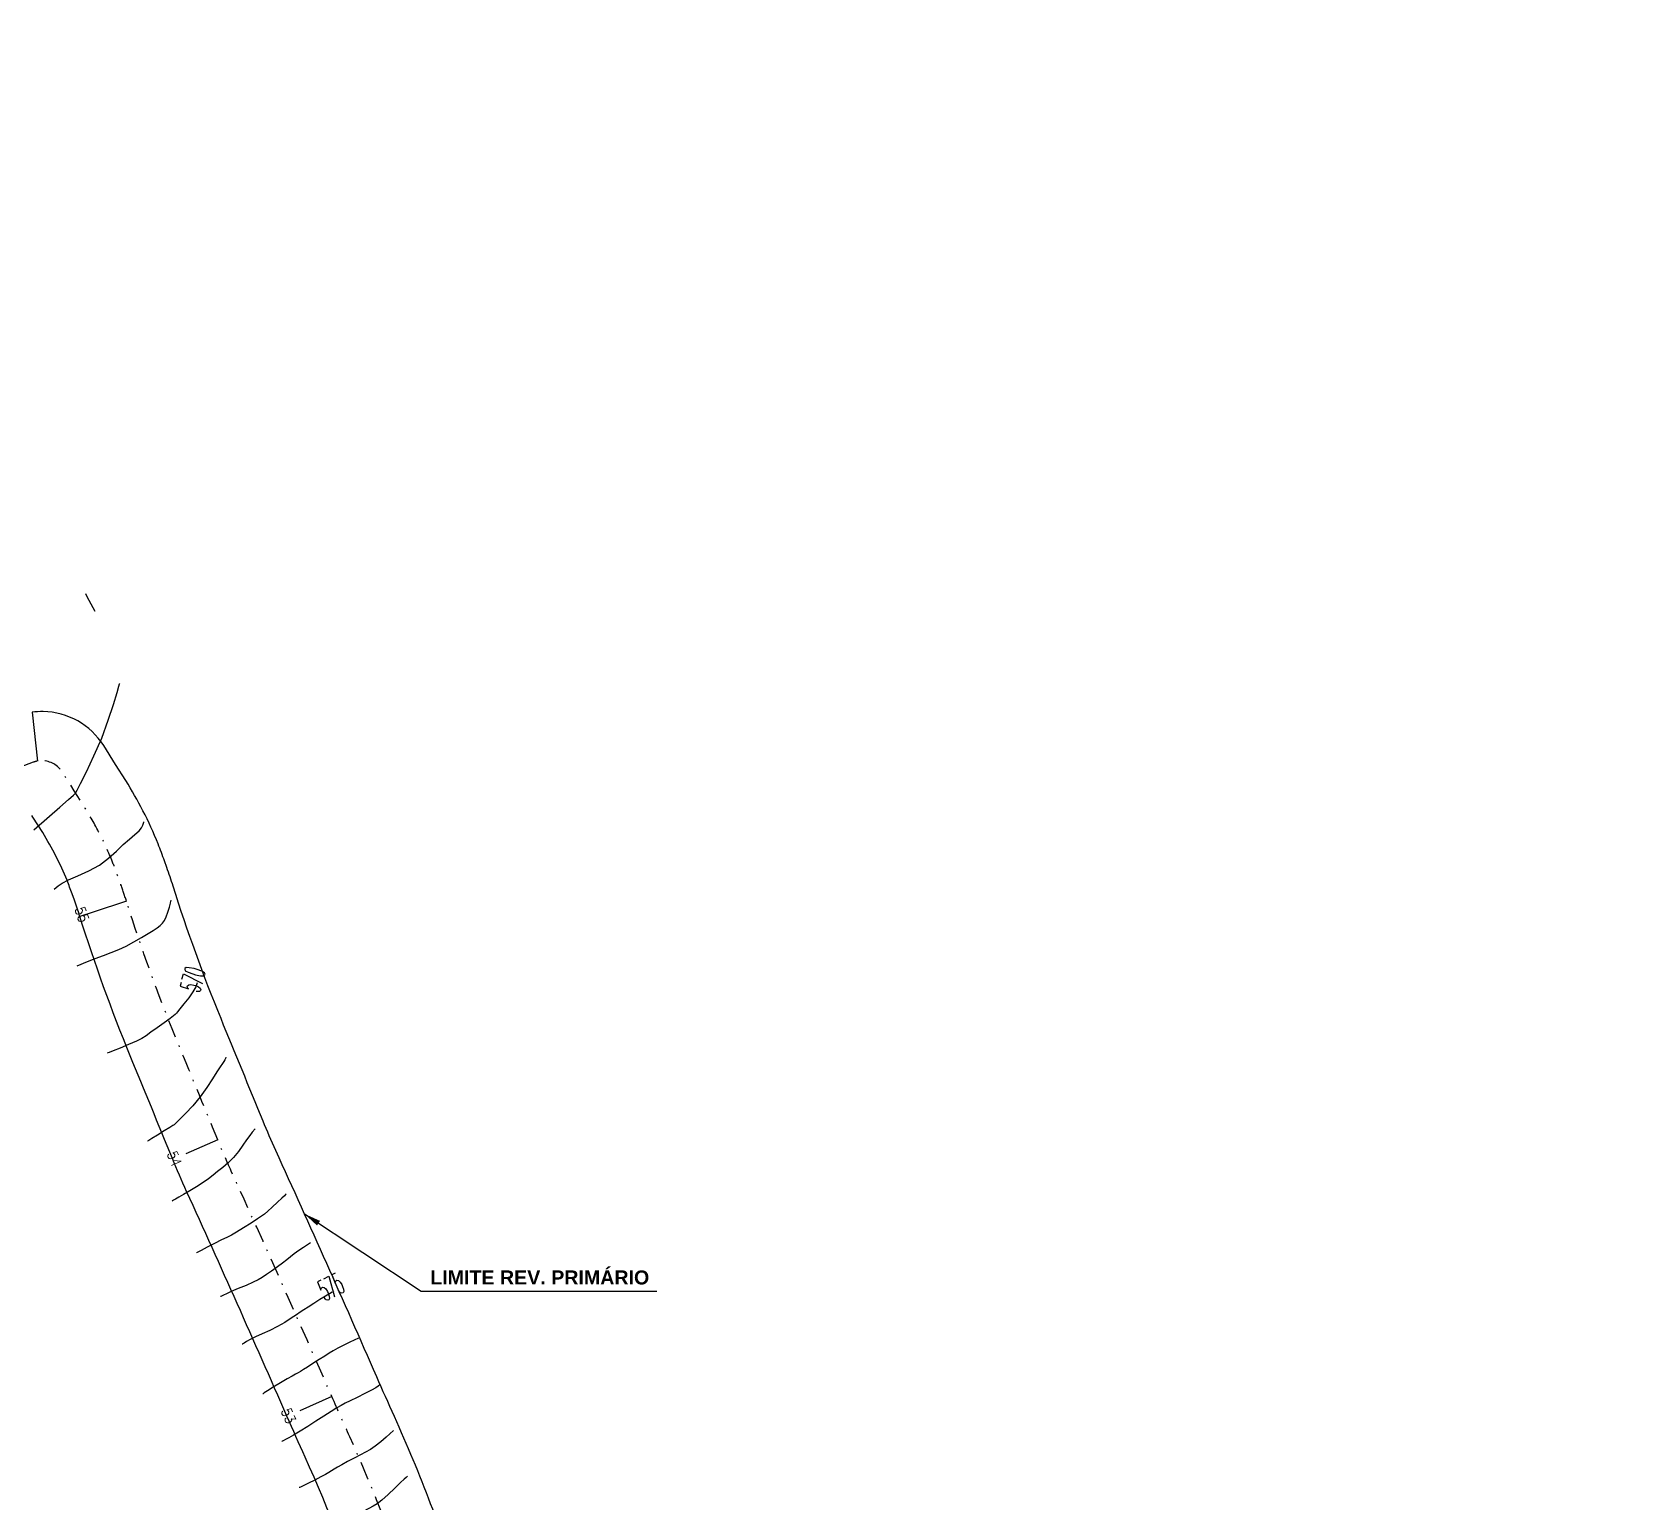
# Model space of a CAD drawing. Header units: millimetres. Extents: x 276147 to 291056, y 9594849 to 9609891.
# Drawn here: x 281920.7 to 282034.8, y 9596016.3 to 9596121 of the extents above; entities that cross this region are included whole.
import ezdxf
from ezdxf.enums import TextEntityAlignment as Align

# ---------------------------------------------------------------- set-up
doc = ezdxf.new("R2010")
doc.units = ezdxf.units.MM
doc.header["$LTSCALE"] = 10
doc.linetypes.add('CONTINUO', pattern=[0])
doc.linetypes.add('DASHDOTX2', pattern=[50.8, 25.4, -12.7, 0, -12.7])
for name, color, linetype in [('CURVAS', 7, 'CONTINUO'), ('Curvas mestras', 30, 'Continuous'), ('Curvas simples', 9, 'Continuous'), ('Curvas texto', 2, 'Continuous'), ('TG', 7, 'CONTINUO'), ('Top_malha_coord', 8, 'Continuous')]:
    doc.layers.add(name, color=color, linetype=linetype)
doc.styles.add('r80', font='romans.shx')
doc.styles.add('ROMAND', font='romand', dxfattribs={"height": 0.2})
doc.styles.add('SIMPLEX', font='simplex', dxfattribs={"height": 0.2})
doc.styles.add('T7', font='arial.ttf')
doc.dimstyles.new('cadnorma_dim1', dxfattribs={"dimscale": 0, "dimtxt": 2, "dimasz": 1.199999999999999, "dimexe": 1, "dimexo": 2.5, "dimgap": 0.6, "dimtad": 1, "dimzin": 4, "dimdsep": 46, "dimtxsty": 'r80', "dimblk": 'ARCHTICK', "dimblk1": 'ARCHTICK', "dimblk2": 'ARCHTICK', "dimcen": -1, "dimdle": 1, "dimclrd": 1, "dimclre": 1, "dimclrt": 2, "dimaunit": 1, "dimazin": 0, "dimtfac": 1, "dimtix": 1, "dimtmove": 2, "dimatfit": 0, "dimfxl": 1, "dimarcsym": 0})

# ---------------------------------------------------------------- blocks, each defined once
blk = doc.blocks.new('_ArchTick')
at = {"color": 0, "linetype": 'ByBlock', "const_width": 0.15}
blk.add_lwpolyline([(-0.5, -0.5), (0.5, 0.5)], dxfattribs=at)

msp = doc.modelspace()

# ---------------------------------------------------------------- linework, layer by layer
at = {"layer": 'CURVAS', "color": 2, "linetype": 'CONTINUO'}
for points, elevation in [([(281932.5040735897, 9596053.575155737), (281932.5040735897, 9596053.575155737)], 134.0002069068142), ([(281942.1878569521, 9596031.318879353), (281942.1878569521, 9596031.318879353)], 139.0002069068142)]:
    msp.add_lwpolyline(points, dxfattribs=dict(at, elevation=elevation))
at = {"layer": 'Curvas mestras', "linetype": 'CONTINUO'}
for points, elevation in [([(281932.4180823577, 9596053.2636261), (281932.3096727891, 9596052.996701036), (281932.1105186226, 9596052.640959915), (281931.8070689592, 9596052.210548107), (281931.4671410773, 9596051.77579533), (281931.1788970089, 9596051.421076847), (281931.0077554464, 9596051.20759388), (281930.9281624212, 9596051.103839353), (281930.8918186378, 9596051.05513236), (281930.8476240541, 9596051.00828198), (281930.7332737456, 9596050.916067518), (281930.4836568533, 9596050.732756814), (281930.0646226878, 9596050.433841838), (281929.5658453283, 9596050.079712749), (281929.1079586995, 9596049.751980877), (281928.7707427748, 9596049.509161854), (281928.4705693334, 9596049.317393808), (281928.0829599645, 9596049.119716763), (281927.5305972336, 9596048.877973061), (281926.9248117307, 9596048.62919673), (281926.4240981134, 9596048.429224772), (281926.1458909424, 9596048.318773067), (281926.0433942155, 9596048.27808), (281926.0287512731, 9596048.272266908)], 134.0002069068142), ([(281942.0136855136, 9596031.234203339), (281941.8353042611, 9596031.137475245), (281941.5516864521, 9596030.970500829), (281941.1537685524, 9596030.723465387), (281940.7098937171, 9596030.441642318), (281940.3077575684, 9596030.184079729), (281940.007139319, 9596029.990984142), (281939.7561650801, 9596029.827218458), (281939.4750465417, 9596029.638803795), (281939.1014503947, 9596029.386933297), (281938.6428673331, 9596029.093478808), (281938.1242428356, 9596028.79548224), (281937.5745018845, 9596028.52338325), (281937.0384878021, 9596028.281215502), (281936.5650241914, 9596028.066408314), (281936.193400862, 9596027.87849587), (281935.9247873743, 9596027.725421133), (281935.7508224783, 9596027.617231604), (281935.6597423771, 9596027.559247361), (281935.6261868741, 9596027.537885288), (281935.62139312, 9596027.534833863)], 139.0002069068142)]:
    msp.add_lwpolyline(points, dxfattribs=dict(at, elevation=elevation))
at = {"layer": 'Curvas simples', "linetype": 'CONTINUO'}
for points, elevation in [([(281925.1456064711, 9596079.722312268), (281924.5778795633, 9596080.757149149), (281924.4713602167, 9596080.972928997)], 131.0002069068142), ([(281920.772772262, 9596064.158351142), (281921.8885652757, 9596065.141661), (281922.6209017612, 9596065.786657933), (281923.2447669328, 9596066.335326586), (281923.5958542024, 9596066.64285085), (281923.7280090199, 9596066.75811399), (281923.7496194044, 9596066.778422121), (281923.7512216066, 9596066.784699244), (281923.7519508611, 9596066.7923503), (281923.7530953869, 9596066.800395586), (281923.7678240634, 9596066.831845006), (281923.8568409983, 9596067.005662475), (281924.0927327307, 9596067.464799302), (281924.5185577028, 9596068.30472786), (281925.0592502564, 9596069.431008019), (281925.6102163115, 9596070.701717729), (281926.0825010244, 9596071.974389203), (281926.4497100626, 9596073.104358317), (281926.7010880053, 9596073.94641222), (281926.8347054383, 9596074.403603015), (281926.8839328893, 9596074.572041992), (281926.8909657927, 9596074.596104516)], 131.0002069068142), ([(281922.2247158365, 9596059.938271465), (281922.5019771591, 9596060.173825873), (281922.790954071, 9596060.366898634), (281923.2570226161, 9596060.610430872), (281923.9218958243, 9596060.899584834), (281924.693611293, 9596061.244669044), (281925.4517861282, 9596061.659782052), (281926.1019562365, 9596062.146504452), (281926.6533202225, 9596062.656359496), (281927.1409904129, 9596063.128352037), (281927.5889358841, 9596063.515682084), (281927.9765269059, 9596063.828315085), (281928.2719892863, 9596064.090409758), (281928.4547441647, 9596064.319763336), (281928.5490121365, 9596064.508718053), (281928.5902132128, 9596064.643255204), (281928.6088429074, 9596064.715494225), (281928.6157059158, 9596064.742108293), (281928.616686629, 9596064.745910266)], 132.0002069068142), ([(281923.8537769209, 9596054.492129847), (281924.6048502527, 9596054.784287835), (281925.1551448113, 9596054.997193575), (281925.7417638343, 9596055.222028866), (281926.2935859956, 9596055.432950964), (281926.8202535588, 9596055.647309298), (281927.3515941872, 9596055.893253947), (281927.9041011586, 9596056.187144427), (281928.4409318628, 9596056.498183863), (281928.9119044436, 9596056.783786347), (281929.2794655025, 9596057.012219653), (281929.5565481725, 9596057.19518339), (281929.7687130495, 9596057.355230957), (281929.9391841817, 9596057.516557228), (281930.0818415334, 9596057.709914673), (281930.208231609, 9596057.967697894), (281930.3261076804, 9596058.30326185), (281930.4280563585, 9596058.653814254), (281930.5028689218, 9596058.937522387), (281930.5433400735, 9596059.094456287), (281930.5582505394, 9596059.152273934), (281930.5603801637, 9596059.1605335)], 133.0002069068142), ([(281934.4477681183, 9596047.98977886), (281934.419411427, 9596047.887048887), (281934.3836624598, 9596047.799027752), (281934.3179897455, 9596047.681719236), (281934.2106925234, 9596047.527356172), (281934.0479754916, 9596047.296974307), (281933.815521316, 9596046.943810973), (281933.501732577, 9596046.439139793), (281933.1059027746, 9596045.826381328), (281932.6300495168, 9596045.166993976), (281932.0915055847, 9596044.522883495), (281931.5688728542, 9596043.957739064), (281931.1560699291, 9596043.535693021), (281930.920367842, 9596043.298982244), (281930.8224408672, 9596043.202239342), (281930.7963169388, 9596043.1781943), (281930.7749697502, 9596043.163333805), (281930.6871686553, 9596043.109157968), (281930.4606302147, 9596042.970918437), (281930.0586298933, 9596042.725675972), (281929.5866754897, 9596042.437716173), (281929.1858323893, 9596042.193130914), (281928.9618677479, 9596042.056471197), (281928.8793537131, 9596042.006123807), (281928.8675667533, 9596041.998930382)], 135.0002069068142), ([(281936.5313802887, 9596042.884022214), (281936.3273427611, 9596042.632692039), (281936.1556216538, 9596042.409714859), (281935.9316480892, 9596042.100531636), (281935.659015963, 9596041.707422541), (281935.3433113856, 9596041.271288829), (281934.9906223017, 9596040.842689376), (281934.6105154067, 9596040.462185107), (281934.2264837594, 9596040.130357003), (281933.865502152, 9596039.837787772), (281933.5414085373, 9596039.573134454), (281933.2154905383, 9596039.31734269), (281932.8358977254, 9596039.049430571), (281932.3722202441, 9596038.75752955), (281931.8797919935, 9596038.466220504), (281931.4353895433, 9596038.209198432), (281931.099900029, 9596038.013110328), (281930.8706769074, 9596037.876419518), (281930.7291868575, 9596037.79053802), (281930.6561422168, 9596037.745967383), (281930.6292305923, 9596037.729545977), (281930.6253861367, 9596037.727200631)], 136.0002069068142), ([(281938.750504579, 9596038.242780909), (281938.7093163301, 9596038.195060885), (281938.6262610279, 9596038.111988716), (281938.440379247, 9596037.934866682), (281938.1284844558, 9596037.644023601), (281937.7612083544, 9596037.305846209), (281937.4326382185, 9596037.008238135), (281937.2028284221, 9596036.810231363), (281936.9957188341, 9596036.655380504), (281936.7012191875, 9596036.458366223), (281936.2473110218, 9596036.16179257), (281935.714256938, 9596035.81994676), (281935.2203899137, 9596035.515035514), (281934.8467144576, 9596035.30397502), (281934.524920436, 9596035.142512327), (281934.1493664788, 9596034.961106246), (281933.6534077391, 9596034.713233553), (281933.1263769275, 9596034.444456788), (281932.6966007276, 9596034.223360738), (281932.4584870286, 9596034.100638112), (281932.3707606798, 9596034.055424169), (281932.358228169, 9596034.048966061)], 137.0002069068142), ([(281940.4718507383, 9596034.748858044), (281939.9902228344, 9596034.43266484), (281939.6526730318, 9596034.205251198), (281939.3210603179, 9596033.970655281), (281939.0466585438, 9596033.759240098), (281938.7917488947, 9596033.552427195), (281938.4963595249, 9596033.319406565), (281938.1217990312, 9596033.041849867), (281937.7144866422, 9596032.75134559), (281937.3421167341, 9596032.491961477), (281937.045906471, 9596032.29322077), (281936.7611383389, 9596032.126462558), (281936.3966170716, 9596031.948476512), (281935.8954841163, 9596031.72983265), (281935.3382335658, 9596031.496201778), (281934.8396982163, 9596031.287034858), (281934.4890893203, 9596031.133284217), (281934.2731322761, 9596031.031910548), (281934.1529301625, 9596030.97137802), (281934.0929116098, 9596030.940444345), (281934.0708001613, 9596030.929048346), (281934.0676406109, 9596030.927419856)], 138.0002069068142), ([(281943.9060108081, 9596027.974964483), (281943.2849390049, 9596027.678364439), (281942.8534654704, 9596027.468324125), (281942.4369066107, 9596027.257809198), (281942.1052697542, 9596027.07672844), (281941.8144724857, 9596026.901982786), (281941.4919134587, 9596026.69722106), (281941.0895870327, 9596026.439960925), (281940.6578730185, 9596026.163201082), (281940.2717450516, 9596025.913810264), (281939.9863564771, 9596025.727303635), (281939.7775639045, 9596025.593786744), (281939.6014028772, 9596025.492013682), (281939.4133868607, 9596025.39746989), (281939.1669501589, 9596025.272576338), (281938.8150034455, 9596025.076489568), (281938.3388105986, 9596024.789051175), (281937.8330297506, 9596024.472848032), (281937.4206696929, 9596024.211156389), (281937.1922159059, 9596024.065716274), (281937.1080475891, 9596024.012132404), (281937.0960241583, 9596024.00447793)], 140.0002069068142), ([(281945.425447612, 9596024.65492847), (281945.3007610739, 9596024.54849648), (281945.1367089859, 9596024.439396987), (281944.8279931535, 9596024.265806204), (281944.3493037209, 9596024.022382293), (281943.7974860381, 9596023.752240423), (281943.2999228473, 9596023.51061091), (281942.9452042097, 9596023.3338002), (281942.6667408809, 9596023.18240514), (281942.359150051, 9596022.998099796), (281941.9413439025, 9596022.736970954), (281941.4294267147, 9596022.412765915), (281940.8637983039, 9596022.053649677), (281940.285926028, 9596021.688507529), (281939.7415441949, 9596021.349122517), (281939.2774561922, 9596021.068002854), (281938.929633353, 9596020.869139792), (281938.6907288431, 9596020.742456624), (281938.5425671911, 9596020.669363335), (281938.4659699678, 9596020.632420642), (281938.4377499718, 9596020.618810968), (281938.4337179289, 9596020.616866363)], 141.0002069068142), ([(281946.4021181356, 9596021.400112225), (281945.8684242457, 9596020.923410222), (281945.4858931178, 9596020.595261922), (281945.0937485105, 9596020.28433556), (281944.7443855033, 9596020.047784843), (281944.4070645791, 9596019.857050303), (281944.0302624797, 9596019.66214795), (281943.5830298295, 9596019.427809427), (281943.1167221217, 9596019.177649964), (281942.7032673933, 9596018.950006599), (281942.3954432335, 9596018.773325697), (281942.1694109427, 9596018.636505587), (281941.982181155, 9596018.518551933), (281941.790889572, 9596018.399099546), (281941.5531740772, 9596018.260280462), (281941.226796752, 9596018.084847905), (281940.7945940761, 9596017.866614316), (281940.3396969383, 9596017.643618278), (281939.9703079875, 9596017.464951865), (281939.7658345251, 9596017.366337346), (281939.6905021676, 9596017.330005895), (281939.6797407506, 9596017.324814932)], 142.0002069068142), ([(281947.3787895442, 9596018.145294871), (281947.2825744698, 9596018.057932539), (281947.149237275, 9596017.931064164), (281946.8914102191, 9596017.680098949), (281946.4851934937, 9596017.282059614), (281946.0098308708, 9596016.825174779), (281945.570350753, 9596016.425472166), (281945.238797529, 9596016.165777327), (281944.9552860762, 9596015.996093335), (281944.6269471504, 9596015.833220102), (281944.1856925251, 9596015.613168849), (281943.6625678587, 9596015.348802943), (281943.1133981653, 9596015.072200274), (281942.5868599046, 9596014.811882047), (281942.1030341958, 9596014.582150957), (281941.6748529362, 9596014.393756116), (281941.3147129234, 9596014.254353462), (281941.0328660217, 9596014.159230722), (281940.8390302075, 9596014.100584317), (281940.7358730399, 9596014.070318656), (281940.6978682497, 9596014.0591682), (281940.6924391513, 9596014.057575405)], 143.0002069068141)]:
    msp.add_lwpolyline(points, dxfattribs=dict(at, elevation=elevation))
at = {"layer": 'TG', "color": 1, "linetype": 'DASHDOTX2', "ltscale": 0.005, "extrusion": (-0.07100871312607167, -0.002425046121377699, 0.9974727474028996), "elevation": -43121.59382765105, "flags": 128}
for points in [[(-9580855.532877, 607757.0279663979, 0.03910344395133739), (-9580855.466801388, 607756.7638232749), (-9580854.72457428, 607754.5894758769, 0.2980062618824174), (-9580852.514654433, 607752.8651591148), (-9580851.153590627, 607752.805344362), (-9580848.063953778, 607752.6570937468), (-9580844.976442715, 607752.4376977211), (-9580842.902187115, 607752.2492712247), (-9580840.240155568, 607751.9588727129), (-9580836.977492558, 607751.5279650281), (-9580833.653662648, 607751.0032464598), (-9580831.46145886, 607750.614788449), (-9580828.86860023, 607750.1207543713), (-9580827.5998586, 607749.881714782, -0.0735827958622325), (-9580825.145254869, 607749.0323730428, -0.0542553497923525), (-9580823.548277877, 607747.9667356684), (-9580822.391353702, 607746.9985169823, -0.429301790615661), (-9580822.290432492, 607745.397316002), (-9580823.547391806, 607744.4101523618), (-9580826.494629191, 607742.0955145418), (-9580830.84320083, 607738.6803266848), (-9580840.325510478, 607731.2333148578, 0.0212200288387621), (-9580842.062514447, 607729.7457898661, 0.0632739439926535), (-9580843.54954693, 607727.957943963, 0.0401678299725513), (-9580845.102200853, 607725.0267782508, 0.0684949815714205), (-9580845.79816818, 607722.5126482738), (-9580846.95676656, 607716.6537026338), (-9580848.115183353, 607710.7956753259, -0.0425278126889136), (-9580848.389750874, 607709.841679707, -0.0476078524170815), (-9580848.881510688, 607708.8500790459, -0.0493726526660406), (-9580849.582203556, 607707.9363378014, -0.0407238676159823), (-9580850.283813948, 607707.3001462676), (-9580853.418993087, 607704.8904757956, -0.0635258584940517), (-9580855.4216419, 607703.721356863, -0.0586695877343231), (-9580857.478471441, 607703.1202603172, -0.0376614608441078), (-9580858.919353409, 607702.987564921), (-9580870.283184448, 607702.8843124959), (-9580871.882019075, 607702.8778718318), (-9580881.795013081, 607703.4043795639), (-9580890.257136509, 607703.8538273722), (-9580900.076821545, 607704.3803237687), (-9580910.22857762, 607704.9222585299), (-9580916.966857133, 607705.2819704725), (-9580923.292875726, 607705.6656311309), (-9580930.187496834, 607706.1886562116), (-9580934.969645804, 607706.615879552), (-9580942.496638466, 607707.3956786909), (-9580947.354314288, 607707.9689328548), (-9580950.071417028, 607708.32227125), (-9580953.521132646, 607708.776177716), (-9580956.43524499, 607709.1887113197), (-9580958.651762232, 607709.5100981629), (-9580962.411078008, 607709.8682177628), (-9580966.807045432, 607710.2869860136), (-9580969.938266233, 607710.5852716273), (-9580976.892039038, 607711.2477017636), (-9580982.564345356, 607711.7879369287), (-9580986.358668791, 607712.3934153182), (-9580989.789749876, 607712.9408203871), (-9580995.367177656, 607713.8306601126), (-9581001.430700222, 607714.7980528718), (-9581005.66551613, 607715.5396336911), (-9581009.519415528, 607716.2145101267), (-9581011.999082126, 607716.6487376468), (-9581014.475949936, 607717.0824749562, 0.0546857041731788), (-9581015.947121743, 607717.3238105146, 0.0605118225439223), (-9581017.591937188, 607717.2125446267, 0.0608414013166963), (-9581019.170442026, 607716.7069883109, 0.0543559033308744), (-9581020.441418028, 607715.9449709499, 0.0110101941608988), (-9581021.335826702, 607714.452410768, 0.0177339866081823), (-9581022.635691548, 607711.9700465361, 0.0261506533366418), (-9581024.223702217, 607708.1570541189, 0.0206906764641564), (-9581025.19273069, 607705.0350944923, 0.025059379234718), (-9581026.015865969, 607701.1632963477, 0.021040814166672), (-9581026.404882777, 607697.8619569519, 0.0174477808461247), (-9581026.51603245, 607695.107290181), (-9581025.63584797, 607688.4756230093), (-9581023.785728658, 607678.1862144539), (-9581021.633454675, 607668.8852358868), (-9581019.08936929, 607659.4381449501), (-9581016.008698994, 607649.6989855488), (-9581015.92403623, 607649.4819101539), (-9581012.856108151, 607641.4457630478), (-9581011.824791519, 607638.6662349202)], [(-9580845.36030045, 607763.0737778543, 0.008776434146285034), (-9580846.603137288, 607762.7033170838), (-9580847.061278462, 607762.5575454589, 0.0092446051250556), (-9580848.165915327, 607762.1834448589, 0.0252379766712424), (-9580850.238560118, 607761.3181319579, 0.0172086780981141), (-9580852.187807648, 607760.3024070929), (-9580853.330985285, 607759.6260838697), (-9580854.69905874, 607758.8195876569, 0.2512956552374586), (-9580855.554639565, 607757.4106291548, 0.04711240247784036), (-9580855.541260844, 607757.083078742, 0.04711240247784036)], [(-9579795.904615587, 607889.4829098696), (-9579823.537764598, 607889.4792858099), (-9579825.987231018, 607889.1146006988), (-9579828.05557843, 607888.6421233836), (-9579831.713168021, 607887.6360837285, -0.0222114807631189), (-9579835.5907939, 607886.752662216, -0.0115522391506574), (-9579837.634694876, 607886.4301902027), (-9579842.019034958, 607885.8385448859), (-9579855.397934733, 607883.9863345699), (-9579875.209670285, 607881.2486076679), (-9579895.021406008, 607878.5108807227), (-9579914.83314056, 607875.7731537838), (-9579918.335324641, 607875.2891971646), (-9579934.674774332, 607873.263010811), (-9579936.147860946, 607873.0809540228), (-9579940.575816056, 607872.476928244), (-9579946.508119615, 607871.4938017719), (-9579950.833660763, 607870.6490934518), (-9579954.375966039, 607869.87582777), (-9579956.454451468, 607869.3875244509), (-9579956.725737035, 607869.338151784), (-9579973.777690416, 607865.0216472548), (-9579993.170540173, 607860.1311084548), (-9580012.563390171, 607855.2405693552), (-9580031.956240162, 607850.3500302531), (-9580051.349090155, 607845.4594911109), (-9580071.412845131, 607840.3997614972), (-9580085.559219332, 607836.0290809198), (-9580088.12938791, 607835.2957015372), (-9580088.899888922, 607835.0991253207), (-9580089.907150526, 607834.8669360648), (-9580091.968528263, 607834.419926786), (-9580093.54224914, 607834.1346643667), (-9580095.249659687, 607833.8725806387), (-9580096.15438185, 607833.7534937747), (-9580112.341075238, 607831.746249441), (-9580113.430450188, 607831.5991320731), (-9580116.21286371, 607831.203690667), (-9580118.96149875, 607830.7742412771), (-9580122.476536375, 607830.168443802), (-9580125.508786324, 607829.5976611299), (-9580129.425256992, 607828.802362336), (-9580146.32046953, 607825.371527859), (-9580148.981542278, 607824.6395854742), (-9580159.371266311, 607821.7767026649), (-9580160.197831279, 607821.5596147261), (-9580162.69627991, 607820.9497581208), (-9580164.653450605, 607820.5358075438), (-9580167.758206151, 607819.9562818253), (-9580177.635578241, 607818.7518481798), (-9580179.093267132, 607818.5357071307), (-9580180.959993675, 607818.1445607286), (-9580182.784531262, 607817.6331428261), (-9580184.1411054, 607817.1658576158), (-9580185.551765805, 607816.596501339), (-9580187.701303449, 607815.4092918009), (-9580205.208523052, 607805.7398945809), (-9580222.715744479, 607796.070500651), (-9580227.127211547, 607793.6340025779, -0.0457628980803069), (-9580240.937801681, 607787.936829746, -0.0345197727024596), (-9580251.918096658, 607785.356827389, -0.0269187616342463), (-9580260.666672343, 607784.408788759), (-9580268.034038723, 607784.057918181), (-9580276.50852366, 607783.6543207081), (-9580280.551734237, 607783.461761703), (-9580288.431230333, 607783.0865016248), (-9580295.549514135, 607782.7474932524), (-9580300.52909102, 607782.5103408287), (-9580320.506447742, 607781.5589187647), (-9580331.83347219, 607781.0194692069), (-9580340.22809603, 607780.6196751217), (-9580344.298750648, 607780.5113607246), (-9580346.665921196, 607780.4833446584), (-9580351.363902275, 607780.5070202932), (-9580356.584463704, 607780.657065853), (-9580360.475007113, 607780.8537460178, -0.0130408706901715), (-9580367.478672283, 607781.3912126783, 0.0002795205878736), (-9580371.121120343, 607781.7644480073, -0.0080552161913721), (-9580373.951290466, 607782.0989994197, 0.0025508217495666), (-9580375.69625328, 607782.3247735493, -0.0102699584764324), (-9580380.351825207, 607783.0003663062, -0.0067323003350679), (-9580389.733594459, 607784.6892744867, -0.0133235393165959), (-9580396.822271219, 607786.2612147635, 0.0008242916980195), (-9580399.933258748, 607787.0331488979, -0.0100010863911174), (-9580404.26010724, 607788.191471247, -0.002213354178182), (-9580409.775576986, 607789.813362804, -0.0118395213705485), (-9580415.499592332, 607791.6728654319, -0.0231184017441555), (-9580418.97916303, 607793.078861835), (-9580421.469759105, 607794.085241484), (-9580423.318282695, 607794.832177744), (-9580425.353902392, 607795.6547142668), (-9580427.437126724, 607796.4964864771), (-9580428.6209968, 607796.9748549944), (-9580437.52254946, 607800.5717209389), (-9580456.06593331, 607808.0645774041), (-9580474.60931603, 607815.5574383066), (-9580481.17825698, 607818.211761581), (-9580487.459612945, 607820.4041341795), (-9580493.400412062, 607822.3836916109), (-9580499.398773393, 607824.2910578325), (-9580506.459852835, 607826.4203167786), (-9580512.547448795, 607828.1566285437), (-9580523.76477445, 607831.1187599095), (-9580524.19760964, 607831.2269596249), (-9580526.082907371, 607831.6930007259), (-9580529.976034468, 607832.6284731567), (-9580531.930257125, 607833.0799143391), (-9580537.837003032, 607834.407688063), (-9580544.928775938, 607835.8881201708), (-9580551.517523577, 607837.1085326722), (-9580557.19845643, 607838.1736193079), (-9580563.17335822, 607839.1613328508), (-9580568.316460785, 607839.946421651), (-9580571.248967301, 607840.357513583), (-9580574.229755076, 607840.7750512598), (-9580577.650788741, 607841.2184467119), (-9580580.075862488, 607841.5327571728), (-9580584.338516597, 607841.6985000536), (-9580587.8892257, 607841.8497823012), (-9580591.162880115, 607841.9892592105), (-9580600.271191457, 607842.3773308921), (-9580611.144750984, 607842.840611573), (-9580617.09368505, 607843.0940735288), (-9580626.537075102, 607843.4964205559), (-9580631.126622839, 607843.6919640721), (-9580637.71768367, 607843.9727838747), (-9580644.76258277, 607844.2729403018), (-9580651.108494744, 607844.5433155369), (-9580658.384028498, 607844.8532984318), (-9580666.33032316, 607845.1918599042), (-9580671.090366622, 607845.394667607), (-9580672.997053135, 607845.4626039998), (-9580680.197314113, 607844.5601242326), (-9580690.944010252, 607843.1931426909), (-9580695.1795617, 607842.6543790869), (-9580701.327997454, 607841.6762703498), (-9580706.456667732, 607840.84181394), (-9580707.578226712, 607840.6505402792), (-9580708.757571235, 607840.360165391), (-9580709.843152428, 607840.0270486829), (-9580710.61474307, 607839.750116783), (-9580711.243965602, 607839.4984504138), (-9580711.947613493, 607839.1883139032), (-9580715.934978139, 607837.3423847749), (-9580719.745567268, 607835.5782929278), (-9580722.606454715, 607834.2538603938), (-9580724.92416712, 607833.0929838648), (-9580726.646134773, 607832.1098509971), (-9580728.526402345, 607830.9075337787), (-9580729.455803445, 607830.2594136945), (-9580730.426892484, 607829.5412239997), (-9580735.30285666, 607825.825551104), (-9580739.518252127, 607822.6132563619), (-9580743.636530979, 607819.4749682479), (-9580744.46454992, 607818.8276669593), (-9580746.197994484, 607817.3593043197), (-9580747.444141224, 607816.1989011837), (-9580749.065546336, 607814.538253686), (-9580750.114199884, 607813.3602146549), (-9580750.834555665, 607812.4969854759), (-9580752.90916423, 607809.9426418112), (-9580755.596697653, 607806.6336399257), (-9580757.770922836, 607803.9566453393), (-9580762.847772894, 607797.7058191862, -0.0265937179567599), (-9580764.210536186, 607796.1991956887, -0.0214850437402767), (-9580765.423531903, 607795.0930579172, -0.0323795589516851), (-9580767.41909886, 607793.6329989692), (-9580769.233254619, 607792.4780573588), (-9580770.828936748, 607791.4622029781), (-9580772.31023313, 607790.5191697552), (-9580774.237312676, 607789.2891105722, -0.0381538724976946), (-9580779.498679342, 607786.47033232, -0.0363392065901476), (-9580785.119786385, 607784.4634535658), (-9580790.678736834, 607782.9344350729), (-9580794.374099584, 607781.9203466147, 0.0308305948856993), (-9580806.689272817, 607777.7093803771, -0.0030206374415701), (-9580809.604156429, 607776.5279652565, 0.0037402297665099), (-9580825.892189534, 607769.8990460597, -0.0094048575699974), (-9580828.139074469, 607769.0141422461, -0.000179794895772), (-9580835.546932807, 607766.2594773638, -0.02061535303344132), (-9580845.23365806, 607763.1091916146, -0.02061535303344132)]]:
    msp.add_lwpolyline(points, format="xyb", dxfattribs=at)
at = {"layer": 'TG', "color": 8, "linetype": 'CONTINUO', "extrusion": (-0.07100871312607167, -0.002425046121377699, 0.9974727474028996), "elevation": -43121.59382765113}
msp.add_lwpolyline([(-9580776.299858842, 607792.1246676735, -0.03666272799103664), (-9580780.911657784, 607789.671544034, -0.0363180737839326), (-9580786.05120852, 607787.8363485826), (-9580791.606957862, 607786.308210571), (-9580795.300333107, 607785.2946681571, 0.0308305948853745), (-9580808.023531206, 607780.9441846834, -0.0030206374424979), (-9580810.89922299, 607779.7786541841, 0.003740229766388), (-9580827.235755816, 607773.1299965258, -0.0094048575650792), (-9580829.360142235, 607772.2933370137, -0.0001797948957661), (-9580836.765641293, 607769.5395494492, -0.0208814945297054), (-9580846.301073598, 607766.4440756899, 0.0087764341534523), (-9580847.66165171, 607766.038518986), (-9580848.122487532, 607765.8918911724, 0.0092446051336128), (-9580849.349699317, 607765.4762788762, 0.0252379766632192), (-9580851.748193238, 607764.4749265299, 0.0174550369897985), (-9580853.941413142, 607763.3306971567), (-9580855.11076786, 607762.638887135), (-9580856.47648902, 607761.8337776238, 0.2512956552322229), (-9580859.049663022, 607757.5963107898, 0.037849445283444), (-9580859.031963527, 607756.8037983938)], format="xyb", dxfattribs=at)
at = {"layer": 'TG', "color": 4, "linetype": 'CONTINUO', "extrusion": (-0.07100871312607167, -0.002425046121377699, 0.9974727474028996), "elevation": -43121.59382765114}
for points in [[(-9580844.376930462, 607759.7135837742, -8.700643043270257e-05), (-9580844.419527305, 607759.7016886086, 0.0087764341634924), (-9580845.54462288, 607759.3663237732), (-9580846.0000694, 607759.2214083362, 0.0092446051297162), (-9580846.982131347, 607758.888819431, 0.0252379766838742), (-9580848.728927024, 607758.1595459792, 0.0169181415542771), (-9580850.435813028, 607757.2713725978), (-9580851.551202722, 607756.6114891986), (-9580851.689064814, 607756.530217794)], [(-9580755.71381631, 607800.936927408), (-9580760.130959965, 607795.498358849, -0.0265937179611793), (-9580761.743298348, 607793.7158138432, -0.0214850437336347), (-9580763.178446898, 607792.4070936318, -0.0323795589649355), (-9580765.539478472, 607790.6796420568), (-9580767.353635745, 607789.524699484), (-9580768.949319044, 607788.5088443578), (-9580770.428857062, 607787.566930554), (-9580772.35417944, 607786.3379929705, -0.0381538724944583), (-9580778.085700901, 607783.2673291961, -0.0363578011625397), (-9580784.188497849, 607781.0887303972), (-9580789.750515815, 607779.5588681658), (-9580793.447866071, 607778.544233663, 0.0308305948861044), (-9580805.355014445, 607774.4727846599, -0.003020637442256), (-9580808.309089882, 607773.2754849211, 0.0037402297666292), (-9580824.548623268, 607766.6663041872, -0.0094048575684141), (-9580826.918006705, 607765.733156069, -0.0001797948957786), (-9580834.328224333, 607762.9776138661, -0.02079445032003423), (-9580844.376930462, 607759.7135837745, -0.02074569565163505)]]:
    msp.add_lwpolyline(points, format="xyb", dxfattribs=at)
at = {"layer": 'TG', "color": 3, "linetype": 'CONTINUO', "extrusion": (-0.07100871312607167, -0.002425046121377699, 0.9974727474028996)}
for points, elevation in [([(-9580845.360300425, 607763.0728814101), (-9580844.646159576, 607760.6770518664)], -43121.59382765107), ([(-9580828.140894854, 607769.0178687378), (-9580827.224791937, 607766.691765252)], -43121.59382765104), ([(-9580809.601652743, 607776.5208922469), (-9580808.662591131, 607774.2039629358)], -43121.59382765104)]:
    msp.add_lwpolyline(points, dxfattribs=dict(at, elevation=elevation))
at = {"layer": 'Top_malha_coord', "color": 7}
for p, q in [((281920.6510240608, 9596072.546249524, 168.573341388008), (281921.0485791688, 9596069.067088855, 168.5931842876388)), ((281925.0032467209, 9596058.300693255, 168.8485364749213), (281924.0519626914, 9596057.998819511, 168.7800819605642))]:
    msp.add_line(p, q, dxfattribs=at)

# ---------------------------------------------------------------- texts
at = {"layer": 'Curvas texto', "color": 2, "style": 'SIMPLEX'}
for s, rotation, width, p, p2 in [('570', 74.56882935776812, 0.4412635902453003, (281932.5961227569, 9596052.499280581, 134.0002069068142), (281933.0489963411, 9596054.13994093, 134.0002069068142)), ('575', 25.92716433225559, 0.4412635897675373, (281941.4993769968, 9596030.567200266, 139.0002069068142), (281943.0300867182, 9596031.31137001, 139.0002069068142))]:
    msp.add_text(s, height=1.5, rotation=rotation, dxfattribs=dict(at, width=width)).set_placement(p, p2, align=Align.FIT)
at = {"layer": 'TG', "color": 5, "extrusion": (-0.07100871312607167, -0.002425046121377699, 0.9974727474028996), "style": 'ROMAND'}
for s, rotation, width, p, p2 in [('55', 17.65007072296588, 0.8324324294302868, (-9580844.925061274, 607759.3406393189, -43121.63086861354), (-9580843.876842609, 607759.674162362, -43121.63086861354)), ('54', 21.49630455085976, 0.8105263160021239, (-9580827.278483199, 607765.3271714519, -43121.59382765104), (-9580826.254997874, 607765.7302567897, -43121.59382765104)), ('53', 22.06291709749332, 0.8324324308207911, (-9580808.702785015, 607772.8389044363, -43121.59382765114), (-9580807.683335887, 607773.252091405, -43121.59382765114))]:
    msp.add_text(s, height=0.75, rotation=rotation, dxfattribs=dict(at, width=width)).set_placement(p, p2, align=Align.FIT)
at = {"layer": 'Top_malha_coord', "color": 7, "insert": (281949.0076903034, 9596032.793078242, 169.8677054876989), "char_height": 1, "attachment_point": 1, "style": 'T7'}
msp.add_mtext_dynamic_manual_height_columns('{\\fArial|b1|i0|c0|p34;LIMITE REV. PRIMÁRIO}', width=16.67673822349752, gutter_width=12.5, heights=[0], dxfattribs=at)

# ---------------------------------------------------------------- leaders
at = {"linetype": 'CONTINUO'}
msp.add_leader([(281940.053342521, 9596036.818784343, 169.8677054876989), (281948.3660439267, 9596031.321169656, 169.8677054876989), (281965.141669547, 9596031.321169656, 169.8677054876989)], dimstyle='cadnorma_dim1', override={"dimscale": 1, "dimgap": 0.6, "dimtad": 0, "dimzin": 1, "dimclrd": 256}, dxfattribs=at)

doc.saveas('drawing.dxf')
